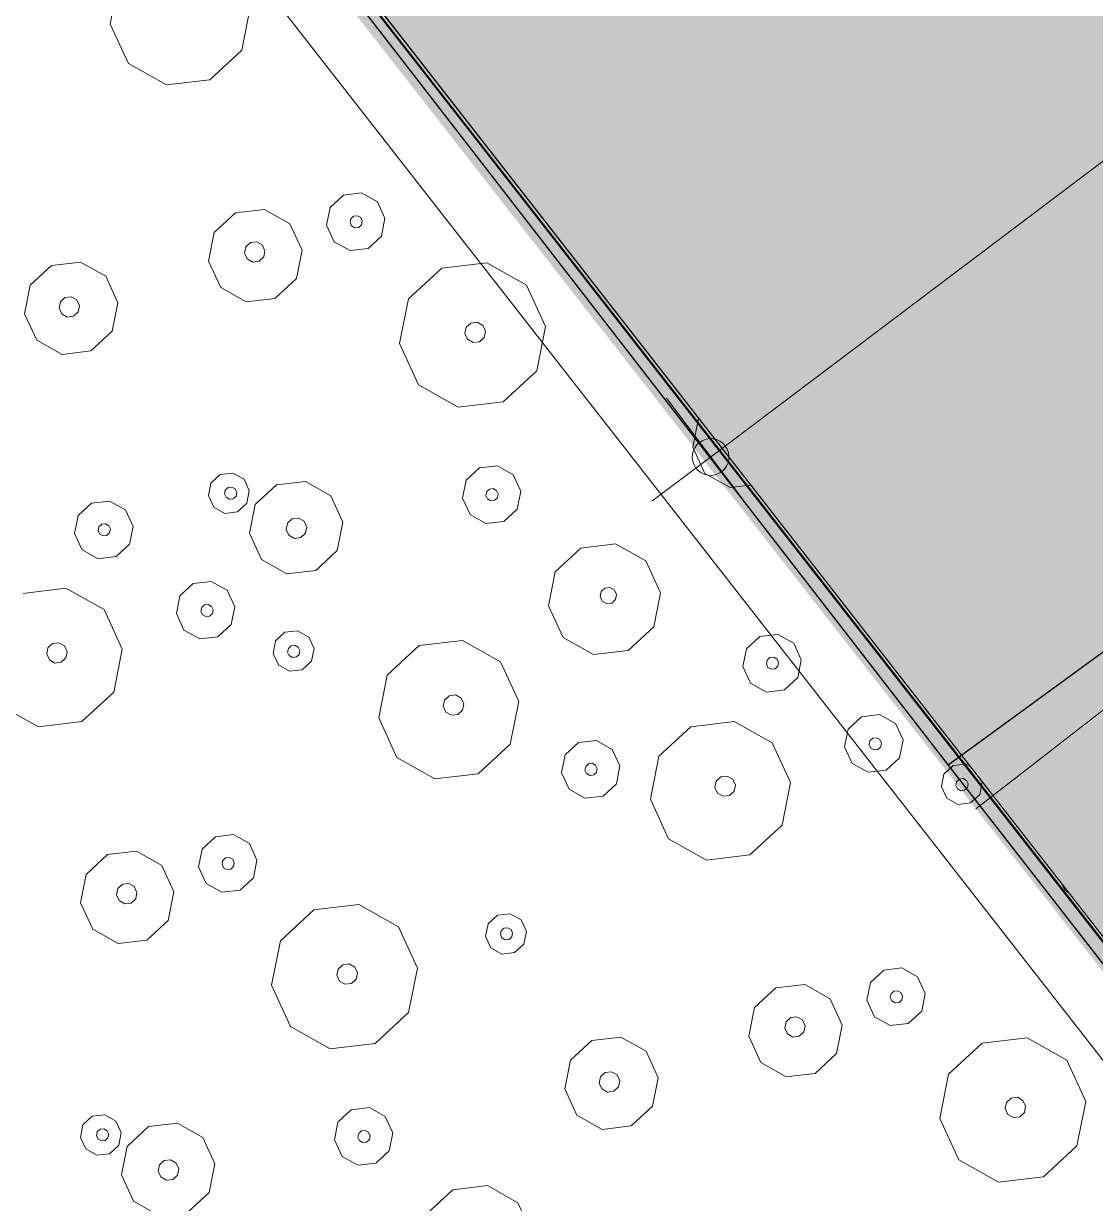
# Model space of a CAD drawing. Header units: metres. Extents: x -2858 to 512, y -1995 to 1252.
# Drawn here: x -554.909 to -551.994, y 399.476 to 402.686 of the extents above; entities that cross this region are included whole.
import ezdxf
from ezdxf.lldxf.tags import DXFTag

# ---------------------------------------------------------------- set-up
doc = ezdxf.new("R2010")
doc.units = ezdxf.units.M
for name, color, linetype in [('Calque commun', 7, 'Continuous'), ('Calque11', 7, 'Continuous'), ('Calque17', 7, 'Continuous')]:
    doc.layers.add(name, color=color, linetype=linetype)
tags = doc.linetypes.add('DASHDOT2', pattern=[0.5, 0.25, -0.125, 0, -0.125]).pattern_tags.tags
tags[10:11] = [DXFTag(74, 4), DXFTag(75, 0), DXFTag(340, '0'), DXFTag(46, 1.0), DXFTag(50, 0.0), DXFTag(44, 0.0), DXFTag(45, 0.0)]
tags[8:9] = [DXFTag(74, 4), DXFTag(75, 0), DXFTag(340, '0'), DXFTag(46, 1.0), DXFTag(50, 0.0), DXFTag(44, 0.0), DXFTag(45, 0.0)]
tags[6:7] = [DXFTag(74, 4), DXFTag(75, 0), DXFTag(340, '0'), DXFTag(46, 1.0), DXFTag(50, 0.0), DXFTag(44, 0.0), DXFTag(45, 0.0)]
tags[4:5] = [DXFTag(74, 4), DXFTag(75, 0), DXFTag(340, '0'), DXFTag(46, 1.0), DXFTag(50, 0.0), DXFTag(44, 0.0), DXFTag(45, 0.0)]
tags = doc.linetypes.add('HIDDENX2', pattern=[0.75, 0.5, -0.25]).pattern_tags.tags
tags[6:7] = [DXFTag(74, 4), DXFTag(75, 0), DXFTag(340, '0'), DXFTag(46, 1.0), DXFTag(50, 0.0), DXFTag(44, 0.0), DXFTag(45, 0.0)]
tags[4:5] = [DXFTag(74, 4), DXFTag(75, 0), DXFTag(340, '0'), DXFTag(46, 1.0), DXFTag(50, 0.0), DXFTag(44, 0.0), DXFTag(45, 0.0)]

# ---------------------------------------------------------------- blocks, each defined once
blk = doc.blocks.new('geometrebondepartleger')
at = {"layer": 'Calque commun', "color": 10, "linetype": 'DASHDOT2', "lineweight": 18, "flags": 128}
blk.add_lwpolyline([(45.2867, 98.0868), (42.9361, 93.8756), (22.4919, 69.3549), (46.896, 54.8213), (60.0219, 76.4824), (130.1549, 64.2531), (145.3143, 148.376), (109.3485, 154.881), (91.263, 130.1164), (87.3779, 124.8321), (86.3313, 123.2789), (83.8109, 118.8118), (74.9183, 102.5858), (72.6157, 98.3586), (63.0649, 85.9136), (45.1583, 97.9611)], close=True, dxfattribs=at)
at = {"layer": 'Calque11', "color": 7, "linetype": 'Continuous', "lineweight": 9}
blk.add_polyline3d([(125.0277, 35.9078, 79), (133.3383, 81.851, 79), (145.3136, 148.3761, 79)], dxfattribs=at)
at = {"layer": 'Calque17', "color": 1, "linetype": 'Continuous', "lineweight": 9}
for points in [[(125.174, 36.6886, 79), (126.5286, 44.1348, 79), (125.0378, 35.9435, 79), (126.4161, 43.4883, 79), (128.681, 56.0642, 79), (129.9759, 63.1341, 79), (132.1933, 75.6042, 79), (133.3383, 81.851, 79), (135.2222, 92.3412, 79), (136.4776, 99.3268, 79), (138.1727, 108.7115, 79), (140.4846, 121.4626, 79), (141.0933, 124.9318, 79)], [(125.3707, 36.6528, 79), (126.7254, 44.0992, 79), (125.2346, 35.9078, 79), (126.6129, 43.4526, 79), (128.8778, 56.0285, 79), (130.1727, 63.0986, 79), (132.3901, 75.5687, 79), (133.5351, 81.8153, 79), (135.4191, 92.3058, 79), (136.6745, 99.2914, 79), (138.3695, 108.676, 79), (140.6815, 121.4274, 79), (141.2903, 124.8972, 79)]]:
    blk.add_polyline3d(points, dxfattribs=at)
blk = doc.blocks.new('new134')
at = {"layer": 'Calque commun', "color": 1, "linetype": 'Continuous', "lineweight": 9}
blk.add_arc((0, 0), 0.5, 0, 359.9994, dxfattribs=at)
blk = doc.blocks.new('DimLine4597')
at = {"layer": 'Calque commun', "color": 1, "linetype": 'Continuous', "lineweight": 9}
for p, q in [((59.4039, 77.5139), (64.2231, 76.5656)), ((64.252, 76.7127), (64.1844, 76.3693)), ((64.2231, 76.5656), (64.4193, 76.5269))]:
    blk.add_line(p, q, dxfattribs=at)
at = {"layer": 'Calque commun', "color": 1, "linetype": 'Continuous', "lineweight": 9, "xscale": 0.100000008738833, "yscale": 0.100000008738833, "zscale": 0.100000008738833, "rotation": 348.8671573333787}
blk.add_blockref('new134', (64.2231, 76.5656), dxfattribs=at)
blk = doc.blocks.new('pattern')
at = {"layer": 'Calque commun', "color": 54, "linetype": 'Continuous', "lineweight": 9}
for p, q in [((64.8485, 78.4954), (64.9549, 78.5583)), ((64.9549, 78.5583), (65.078, 78.5465)), ((65.078, 78.5465), (65.1706, 78.4647)), ((64.7993, 78.382), (64.8485, 78.4954)), ((65.1706, 78.4647), (65.1975, 78.3441)), ((64.9674, 78.3821), (64.9823, 78.3909)), ((64.9823, 78.3909), (64.9995, 78.3893)), ((64.9995, 78.3893), (65.0125, 78.3779)), ((64.8262, 78.2614), (64.7993, 78.382)), ((64.9605, 78.3663), (64.9674, 78.3821)), ((64.9643, 78.3494), (64.9605, 78.3663)), ((65.0163, 78.361), (65.0094, 78.3451)), ((65.0125, 78.3779), (65.0163, 78.361)), ((64.9772, 78.3379), (64.9643, 78.3494)), ((64.9945, 78.3363), (64.9772, 78.3379)), ((65.0094, 78.3451), (64.9945, 78.3363)), ((65.1975, 78.3441), (65.1483, 78.2307)), ((64.9188, 78.1795), (64.8262, 78.2614)), ((65.1483, 78.2307), (65.0419, 78.1678)), ((65.0419, 78.1678), (64.9188, 78.1795)), ((64.4591, 78.0715), (64.4516, 78.0543)), ((64.4566, 78.0823), (64.4591, 78.0715)), ((64.9012, 77.9285), (64.9209, 77.9739)), ((64.9209, 77.9739), (64.9634, 77.999)), ((64.9634, 77.999), (65.0127, 77.9943)), ((65.0127, 77.9943), (65.0497, 77.9616)), ((65.0497, 77.9616), (65.0605, 77.9133)), ((64.9119, 77.8802), (64.9012, 77.9285)), ((64.9634, 77.9234), (64.9675, 77.9329)), ((64.9656, 77.9132), (64.9634, 77.9234)), ((64.9734, 77.9064), (64.9656, 77.9132)), ((64.9675, 77.9329), (64.9765, 77.9382)), ((64.9765, 77.9382), (64.9868, 77.9372)), ((64.9927, 77.9107), (64.9838, 77.9054)), ((64.9868, 77.9372), (64.9946, 77.9303)), ((64.9968, 77.9202), (64.9927, 77.9107)), ((64.9946, 77.9303), (64.9968, 77.9202)), ((65.0605, 77.9133), (65.0408, 77.868)), ((64.949, 77.8475), (64.9119, 77.8802)), ((64.9838, 77.9054), (64.9734, 77.9064)), ((65.1359, 77.8635), (65.204, 77.9037)), ((65.204, 77.9037), (65.2828, 77.8962)), ((65.2828, 77.8962), (65.3421, 77.8438)), ((64.9982, 77.8428), (64.949, 77.8475)), ((65.0408, 77.868), (64.9982, 77.8428)), ((65.1044, 77.7909), (65.1359, 77.8635)), ((65.3421, 77.8438), (65.3593, 77.7666)), ((65.1216, 77.7137), (65.1044, 77.7909)), ((65.1974, 77.7735), (65.2043, 77.7894)), ((65.2043, 77.7894), (65.2192, 77.7982)), ((65.2192, 77.7982), (65.2365, 77.7966)), ((65.2365, 77.7966), (65.2494, 77.7851)), ((65.2494, 77.7851), (65.2532, 77.7682)), ((65.2012, 77.7566), (65.1974, 77.7735)), ((65.2142, 77.7452), (65.2012, 77.7566)), ((65.2463, 77.7523), (65.2314, 77.7436)), ((65.2532, 77.7682), (65.2463, 77.7523)), ((65.3593, 77.7666), (65.3278, 77.694)), ((64.3888, 77.7059), (64.4185, 77.7234)), ((64.4185, 77.7234), (64.4529, 77.7201)), ((64.4529, 77.7201), (64.4789, 77.6972)), ((65.2314, 77.7436), (65.2142, 77.7452)), ((64.4184, 77.6808), (64.4274, 77.6861)), ((64.4274, 77.6861), (64.4377, 77.6851)), ((64.4377, 77.6851), (64.4455, 77.6783)), ((64.4789, 77.6972), (64.4864, 77.6635)), ((65.1809, 77.6613), (65.1216, 77.7137)), ((65.3278, 77.694), (65.2597, 77.6538)), ((64.3824, 77.6403), (64.3794, 77.6538)), ((64.4143, 77.6713), (64.4184, 77.6808)), ((64.4166, 77.6612), (64.4143, 77.6713)), ((64.4244, 77.6543), (64.4166, 77.6612)), ((64.4347, 77.6533), (64.4244, 77.6543)), ((64.4436, 77.6586), (64.4347, 77.6533)), ((64.4478, 77.6681), (64.4436, 77.6586)), ((64.4455, 77.6783), (64.4478, 77.6681)), ((64.4864, 77.6635), (64.4726, 77.6317)), ((65.2597, 77.6538), (65.1809, 77.6613)), ((64.4083, 77.6174), (64.3824, 77.6403)), ((64.4726, 77.6317), (64.4428, 77.6141)), ((65.5765, 77.5859), (65.6446, 77.6261)), ((65.6446, 77.6261), (65.7234, 77.6186)), ((65.7234, 77.6186), (65.7827, 77.5663)), ((64.4428, 77.6141), (64.4083, 77.6174)), ((65.545, 77.5133), (65.5765, 77.5859)), ((66.0844, 77.5284), (66.1221, 77.6155)), ((65.7827, 77.5663), (65.7999, 77.4891)), ((65.6523, 77.5134), (65.6672, 77.5222)), ((65.6672, 77.5222), (65.6845, 77.5205)), ((66.105, 77.4358), (66.0844, 77.5284)), ((64.4476, 77.4691), (64.4902, 77.4943)), ((64.4902, 77.4943), (64.5394, 77.4896)), ((64.5394, 77.4896), (64.5765, 77.4569)), ((65.5622, 77.4361), (65.545, 77.5133)), ((65.6454, 77.4975), (65.6523, 77.5134)), ((65.6492, 77.4806), (65.6454, 77.4975)), ((65.6845, 77.5205), (65.6974, 77.5091)), ((65.7012, 77.4922), (65.6943, 77.4763)), ((65.6974, 77.5091), (65.7012, 77.4922)), ((64.428, 77.4238), (64.4476, 77.4691)), ((65.6622, 77.4691), (65.6492, 77.4806)), ((65.6794, 77.4675), (65.6622, 77.4691)), ((65.6943, 77.4763), (65.6794, 77.4675)), ((65.7999, 77.4891), (65.7684, 77.4165)), ((64.4889, 77.4216), (64.493, 77.4311)), ((64.493, 77.4311), (64.5019, 77.4364)), ((64.5019, 77.4364), (64.5123, 77.4354)), ((64.5123, 77.4354), (64.5201, 77.4285)), ((64.5201, 77.4285), (64.5223, 77.4184)), ((64.5765, 77.4569), (64.5873, 77.4086)), ((65.6215, 77.3838), (65.5622, 77.4361)), ((66.1762, 77.373), (66.105, 77.4358)), ((64.4387, 77.3755), (64.428, 77.4238)), ((64.4911, 77.4115), (64.4889, 77.4216)), ((64.4989, 77.4046), (64.4911, 77.4115)), ((64.5093, 77.4036), (64.4989, 77.4046)), ((64.5182, 77.4089), (64.5093, 77.4036)), ((64.5223, 77.4184), (64.5182, 77.4089)), ((64.5873, 77.4086), (64.5676, 77.3632)), ((65.7684, 77.4165), (65.7003, 77.3763)), ((64.4758, 77.3428), (64.4387, 77.3755)), ((64.5676, 77.3632), (64.525, 77.3381)), ((64.738, 77.3184), (64.8402, 77.3787)), ((64.8402, 77.3787), (64.9583, 77.3674)), ((64.9583, 77.3674), (65.0473, 77.2889)), ((65.7003, 77.3763), (65.6215, 77.3838)), ((66.2707, 77.364), (66.1762, 77.373)), ((64.525, 77.3381), (64.4758, 77.3428)), ((64.6908, 77.2095), (64.738, 77.3184)), ((65.0473, 77.2889), (65.0731, 77.1731)), ((64.7166, 77.0937), (64.6908, 77.2095)), ((64.8361, 77.1953), (64.843, 77.2112)), ((64.843, 77.2112), (64.8579, 77.2199)), ((64.8579, 77.2199), (64.8751, 77.2183)), ((64.8751, 77.2183), (64.8881, 77.2068)), ((64.8881, 77.2068), (64.8919, 77.19)), ((64.8399, 77.1784), (64.8361, 77.1953)), ((64.8528, 77.1669), (64.8399, 77.1784)), ((64.885, 77.1741), (64.8701, 77.1653)), ((64.8919, 77.19), (64.885, 77.1741)), ((65.0731, 77.1731), (65.0259, 77.0642)), ((66.17, 77.1482), (66.2126, 77.1734)), ((66.2126, 77.1734), (66.2618, 77.1687)), ((66.2618, 77.1687), (66.2989, 77.136)), ((64.4696, 77.1173), (64.5121, 77.1424)), ((64.5121, 77.1424), (64.5614, 77.1377)), ((64.5614, 77.1377), (64.5984, 77.105)), ((64.8701, 77.1653), (64.8528, 77.1669)), ((66.1503, 77.1029), (66.17, 77.1482)), ((64.4499, 77.0719), (64.4696, 77.1173)), ((64.5984, 77.105), (64.6092, 77.0568)), ((66.2125, 77.0978), (66.2167, 77.1073)), ((66.2167, 77.1073), (66.2256, 77.1126)), ((66.2256, 77.1126), (66.2359, 77.1116)), ((66.2359, 77.1116), (66.2437, 77.1047)), ((66.2437, 77.1047), (66.246, 77.0946)), ((66.2989, 77.136), (66.3096, 77.0877)), ((64.5121, 77.0668), (64.5162, 77.0763)), ((64.5162, 77.0763), (64.5252, 77.0816)), ((64.5252, 77.0816), (64.5355, 77.0806)), ((64.5355, 77.0806), (64.5433, 77.0738)), ((64.5433, 77.0738), (64.5455, 77.0636)), ((64.8056, 77.0151), (64.7166, 77.0937)), ((66.1611, 77.0546), (66.1503, 77.1029)), ((66.2148, 77.0876), (66.2125, 77.0978)), ((66.2226, 77.0807), (66.2148, 77.0876)), ((66.2329, 77.0798), (66.2226, 77.0807)), ((66.2419, 77.085), (66.2329, 77.0798)), ((66.246, 77.0946), (66.2419, 77.085)), ((66.3096, 77.0877), (66.2899, 77.0423)), ((64.4607, 77.0237), (64.4499, 77.0719)), ((64.5144, 77.0567), (64.5121, 77.0668)), ((64.5221, 77.0498), (64.5144, 77.0567)), ((64.5325, 77.0488), (64.5221, 77.0498)), ((64.5414, 77.0541), (64.5325, 77.0488)), ((64.5455, 77.0636), (64.5414, 77.0541)), ((64.6092, 77.0568), (64.5895, 77.0114)), ((65.0259, 77.0642), (64.9237, 77.0039)), ((65.5055, 77.0216), (65.5193, 77.0534)), ((65.5193, 77.0534), (65.5491, 77.071)), ((65.5491, 77.071), (65.5835, 77.0677)), ((65.5835, 77.0677), (65.6095, 77.0448)), ((65.6095, 77.0448), (65.617, 77.011)), ((66.1982, 77.0219), (66.1611, 77.0546)), ((66.2899, 77.0423), (66.2474, 77.0172)), ((64.4977, 76.991), (64.4607, 77.0237)), ((64.5895, 77.0114), (64.5469, 76.9863)), ((64.9237, 77.0039), (64.8056, 77.0151)), ((65.513, 76.9879), (65.5055, 77.0216)), ((65.5433, 77.0188), (65.5474, 77.0283)), ((65.5455, 77.0087), (65.5433, 77.0188)), ((65.5533, 77.0018), (65.5455, 77.0087)), ((65.5474, 77.0283), (65.5563, 77.0336)), ((65.5563, 77.0336), (65.5667, 77.0326)), ((65.5667, 77.0326), (65.5745, 77.0257)), ((65.5767, 77.0156), (65.5726, 77.0061)), ((65.5745, 77.0257), (65.5767, 77.0156)), ((65.617, 77.011), (65.6032, 76.9793)), ((66.2474, 77.0172), (66.1982, 77.0219)), ((64.5469, 76.9863), (64.4977, 76.991)), ((65.539, 76.965), (65.513, 76.9879)), ((65.5636, 77.0008), (65.5533, 77.0018)), ((65.5726, 77.0061), (65.5636, 77.0008)), ((65.6032, 76.9793), (65.5734, 76.9617)), ((65.0139, 76.9423), (65.0565, 76.9675)), ((65.0565, 76.9675), (65.1057, 76.9628)), ((65.1057, 76.9628), (65.1427, 76.9301)), ((65.5734, 76.9617), (65.539, 76.965)), ((65.791, 76.899), (65.8974, 76.9619)), ((65.8974, 76.9619), (66.0205, 76.9502)), ((66.0205, 76.9502), (66.1131, 76.8684)), ((64.9942, 76.897), (65.0139, 76.9423)), ((65.1427, 76.9301), (65.1535, 76.8818)), ((65.005, 76.8487), (64.9942, 76.897)), ((65.0564, 76.8918), (65.0605, 76.9014)), ((65.0587, 76.8817), (65.0564, 76.8918)), ((65.0665, 76.8748), (65.0587, 76.8817)), ((65.0605, 76.9014), (65.0695, 76.9066)), ((65.0695, 76.9066), (65.0798, 76.9057)), ((65.0798, 76.9057), (65.0876, 76.8988)), ((65.0899, 76.8887), (65.0857, 76.8791)), ((65.0876, 76.8988), (65.0899, 76.8887)), ((65.1535, 76.8818), (65.1338, 76.8364)), ((65.7418, 76.7856), (65.791, 76.899)), ((66.5556, 76.8436), (66.6237, 76.8838)), ((66.6237, 76.8838), (66.7025, 76.8763)), ((65.042, 76.816), (65.005, 76.8487)), ((65.0768, 76.8739), (65.0665, 76.8748)), ((65.0857, 76.8791), (65.0768, 76.8739)), ((66.1131, 76.8684), (66.14, 76.7477)), ((65.0913, 76.8113), (65.042, 76.816)), ((65.1338, 76.8364), (65.0913, 76.8113)), ((66.5241, 76.771), (66.5556, 76.8436)), ((66.7618, 76.824), (66.779, 76.7468)), ((65.7687, 76.665), (65.7418, 76.7856)), ((65.903, 76.7699), (65.9099, 76.7858)), ((65.9099, 76.7858), (65.9248, 76.7946)), ((65.9248, 76.7946), (65.942, 76.7929)), ((65.942, 76.7929), (65.955, 76.7815)), ((66.6312, 76.7792), (66.6461, 76.788)), ((66.6461, 76.788), (66.6634, 76.7864)), ((66.6634, 76.7864), (66.6763, 76.7749)), ((64.589, 76.7103), (64.6707, 76.7586)), ((64.6707, 76.7586), (64.7652, 76.7496)), ((65.9068, 76.753), (65.903, 76.7699)), ((65.9197, 76.7416), (65.9068, 76.753)), ((65.9588, 76.7646), (65.9519, 76.7487)), ((65.955, 76.7815), (65.9588, 76.7646)), ((66.5413, 76.6938), (66.5241, 76.771)), ((66.6244, 76.7634), (66.6312, 76.7792)), ((66.6281, 76.7465), (66.6244, 76.7634)), ((66.6801, 76.758), (66.6732, 76.7422)), ((66.6763, 76.7749), (66.6801, 76.758)), ((64.7652, 76.7496), (64.8364, 76.6868)), ((65.937, 76.7399), (65.9197, 76.7416)), ((65.9519, 76.7487), (65.937, 76.7399)), ((66.14, 76.7477), (66.0908, 76.6343)), ((66.6411, 76.735), (66.6281, 76.7465)), ((66.6583, 76.7334), (66.6411, 76.735)), ((66.6732, 76.7422), (66.6583, 76.7334)), ((66.779, 76.7468), (66.7475, 76.6742)), ((64.2071, 76.6985), (64.2495, 76.6611)), ((64.5512, 76.6232), (64.589, 76.7103)), ((66.6006, 76.6415), (66.5413, 76.6938)), ((64.2495, 76.6611), (64.2667, 76.5839)), ((64.8364, 76.6868), (64.857, 76.5941)), ((65.0665, 76.6204), (65.1687, 76.6807)), ((65.1687, 76.6807), (65.2868, 76.6695)), ((65.2868, 76.6695), (65.3757, 76.5909)), ((65.8613, 76.5832), (65.7687, 76.665)), ((66.7475, 76.6742), (66.6794, 76.634)), ((64.5718, 76.5306), (64.5512, 76.6232)), ((64.6674, 76.6119), (64.6729, 76.6246)), ((64.6729, 76.6246), (64.6848, 76.6316)), ((64.6848, 76.6316), (64.6986, 76.6303)), ((64.6986, 76.6303), (64.709, 76.6211)), ((66.0908, 76.6343), (65.9844, 76.5715)), ((66.6794, 76.634), (66.6006, 76.6415)), ((64.6704, 76.5984), (64.6674, 76.6119)), ((64.6808, 76.5892), (64.6704, 76.5984)), ((64.7065, 76.5949), (64.6946, 76.5879)), ((64.712, 76.6076), (64.7065, 76.5949)), ((64.709, 76.6211), (64.712, 76.6076)), ((64.857, 76.5941), (64.8192, 76.507)), ((65.0193, 76.5115), (65.0665, 76.6204)), ((65.3757, 76.5909), (65.4016, 76.4751)), ((66.6482, 76.5654), (66.6619, 76.5971)), ((66.6619, 76.5971), (66.6917, 76.6147)), ((66.6917, 76.6147), (66.7262, 76.6115)), ((66.7262, 76.6115), (66.7521, 76.5885)), ((64.2667, 76.5839), (64.2352, 76.5113)), ((64.6946, 76.5879), (64.6808, 76.5892)), ((65.9844, 76.5715), (65.8613, 76.5832)), ((66.6557, 76.5316), (66.6482, 76.5654)), ((66.6838, 76.565), (66.6879, 76.5745)), ((66.6861, 76.5549), (66.6838, 76.565)), ((66.6879, 76.5745), (66.6969, 76.5798)), ((66.6969, 76.5798), (66.7072, 76.5788)), ((66.7072, 76.5788), (66.715, 76.572)), ((66.7173, 76.5618), (66.7131, 76.5523)), ((66.715, 76.572), (66.7173, 76.5618)), ((66.7521, 76.5885), (66.7597, 76.5548)), ((64.643, 76.4678), (64.5718, 76.5306)), ((66.6816, 76.5087), (66.6557, 76.5316)), ((66.6938, 76.548), (66.6861, 76.5549)), ((66.7042, 76.547), (66.6938, 76.548)), ((66.7131, 76.5523), (66.7042, 76.547)), ((66.7597, 76.5548), (66.7459, 76.523)), ((64.2352, 76.5113), (64.1671, 76.4711)), ((64.8192, 76.507), (64.7375, 76.4588)), ((65.0451, 76.3957), (65.0193, 76.5115)), ((65.1646, 76.4973), (65.1714, 76.5132)), ((65.1683, 76.4804), (65.1646, 76.4973)), ((65.1714, 76.5132), (65.1863, 76.522)), ((65.1863, 76.522), (65.2036, 76.5204)), ((65.2036, 76.5204), (65.2166, 76.5089)), ((65.2166, 76.5089), (65.2203, 76.492)), ((66.7161, 76.5054), (66.6816, 76.5087)), ((66.7459, 76.523), (66.7161, 76.5054)), ((64.1671, 76.4711), (64.1662, 76.4712)), ((64.7375, 76.4588), (64.643, 76.4678)), ((65.1813, 76.469), (65.1683, 76.4804)), ((65.1985, 76.4673), (65.1813, 76.469)), ((65.2134, 76.4761), (65.1985, 76.4673)), ((65.2203, 76.492), (65.2134, 76.4761)), ((65.4016, 76.4751), (65.3543, 76.3663)), ((65.8634, 76.3775), (65.9059, 76.4026)), ((65.9059, 76.4026), (65.9552, 76.3979)), ((65.134, 76.3172), (65.0451, 76.3957)), ((65.3543, 76.3663), (65.2522, 76.3059)), ((65.8437, 76.3321), (65.8634, 76.3775)), ((65.9552, 76.3979), (65.9922, 76.3652)), ((65.9059, 76.327), (65.91, 76.3365)), ((65.91, 76.3365), (65.919, 76.3418)), ((65.919, 76.3418), (65.9293, 76.3408)), ((65.9293, 76.3408), (65.9371, 76.334)), ((65.9371, 76.334), (65.9393, 76.3238)), ((65.9922, 76.3652), (66.003, 76.317)), ((65.2522, 76.3059), (65.134, 76.3172)), ((65.8544, 76.2839), (65.8437, 76.3321)), ((65.9081, 76.3169), (65.9059, 76.327)), ((65.9159, 76.31), (65.9081, 76.3169)), ((65.9263, 76.309), (65.9159, 76.31)), ((65.9352, 76.3143), (65.9263, 76.309)), ((65.9393, 76.3238), (65.9352, 76.3143)), ((66.003, 76.317), (65.9833, 76.2716)), ((66.0784, 76.2671), (66.1465, 76.3073)), ((66.1465, 76.3073), (66.2253, 76.2998)), ((65.8915, 76.2511), (65.8544, 76.2839)), ((65.9833, 76.2716), (65.9407, 76.2465)), ((66.2253, 76.2998), (66.2846, 76.2475)), ((64.6172, 76.1977), (64.6368, 76.243)), ((64.6368, 76.243), (64.6794, 76.2682)), ((64.6794, 76.2682), (64.7286, 76.2635)), ((64.7286, 76.2635), (64.7657, 76.2308)), ((65.9407, 76.2465), (65.8915, 76.2511)), ((66.0469, 76.1945), (66.0784, 76.2671)), ((66.2846, 76.2475), (66.3018, 76.1703)), ((64.6835, 76.2021), (64.6924, 76.2074)), ((64.6924, 76.2074), (64.7028, 76.2064)), ((64.7028, 76.2064), (64.7105, 76.1995)), ((64.7657, 76.2308), (64.7764, 76.1825)), ((64.6279, 76.1494), (64.6172, 76.1977)), ((64.6794, 76.1926), (64.6835, 76.2021)), ((64.6816, 76.1824), (64.6794, 76.1926)), ((64.6894, 76.1756), (64.6816, 76.1824)), ((64.6997, 76.1746), (64.6894, 76.1756)), ((64.7087, 76.1798), (64.6997, 76.1746)), ((64.7128, 76.1894), (64.7087, 76.1798)), ((64.7105, 76.1995), (64.7128, 76.1894)), ((64.7764, 76.1825), (64.7568, 76.1371)), ((66.0641, 76.1173), (66.0469, 76.1945)), ((66.1399, 76.1772), (66.1468, 76.1931)), ((66.1437, 76.1603), (66.1399, 76.1772)), ((66.1468, 76.1931), (66.1617, 76.2019)), ((66.1617, 76.2019), (66.179, 76.2002)), ((66.179, 76.2002), (66.1919, 76.1888)), ((66.1919, 76.1888), (66.1957, 76.1719)), ((64.665, 76.1167), (64.6279, 76.1494)), ((66.1567, 76.1488), (66.1437, 76.1603)), ((66.1739, 76.1472), (66.1567, 76.1488)), ((66.1888, 76.156), (66.1739, 76.1472)), ((66.1957, 76.1719), (66.1888, 76.156)), ((66.3018, 76.1703), (66.2703, 76.0977)), ((64.7142, 76.112), (64.665, 76.1167)), ((64.7568, 76.1371), (64.7142, 76.112)), ((65.3174, 76.0777), (65.3311, 76.1095)), ((65.3311, 76.1095), (65.361, 76.1271)), ((65.361, 76.1271), (65.3954, 76.1238)), ((65.3954, 76.1238), (65.4213, 76.1009)), ((66.1235, 76.065), (66.0641, 76.1173)), ((65.3249, 76.0439), (65.3174, 76.0777)), ((65.3568, 76.075), (65.361, 76.0845)), ((65.361, 76.0845), (65.3699, 76.0898)), ((65.3699, 76.0898), (65.3802, 76.0888)), ((65.3802, 76.0888), (65.388, 76.0819)), ((65.388, 76.0819), (65.3903, 76.0718)), ((65.4213, 76.1009), (65.4289, 76.0671)), ((66.2703, 76.0977), (66.2022, 76.0575)), ((64.2578, 75.9939), (64.3642, 76.0567)), ((64.3642, 76.0567), (64.4873, 76.045)), ((64.4873, 76.045), (64.5799, 75.9632)), ((65.3591, 76.0648), (65.3568, 76.075)), ((65.3669, 76.058), (65.3591, 76.0648)), ((65.3772, 76.057), (65.3669, 76.058)), ((65.3861, 76.0622), (65.3772, 76.057)), ((65.3903, 76.0718), (65.3861, 76.0622)), ((65.4289, 76.0671), (65.4151, 76.0353)), ((66.2022, 76.0575), (66.1235, 76.065)), ((65.3508, 76.021), (65.3249, 76.0439)), ((65.3853, 76.0177), (65.3508, 76.021)), ((65.4151, 76.0353), (65.3853, 76.0177)), ((64.2086, 75.8805), (64.2578, 75.9939)), ((64.5799, 75.9632), (64.6068, 75.8425)), ((65.0224, 75.9384), (65.0905, 75.9786)), ((65.0905, 75.9786), (65.1693, 75.9711)), ((65.1693, 75.9711), (65.2286, 75.9188)), ((64.991, 75.8658), (65.0224, 75.9384)), ((65.2286, 75.9188), (65.2458, 75.8416)), ((64.3767, 75.8806), (64.3916, 75.8894)), ((64.3916, 75.8894), (64.4089, 75.8877)), ((64.4089, 75.8877), (64.4218, 75.8763)), ((65.3901, 75.8728), (65.4327, 75.8979)), ((65.4327, 75.8979), (65.4819, 75.8932)), ((65.4819, 75.8932), (65.519, 75.8605)), ((64.2355, 75.7598), (64.2086, 75.8805)), ((64.3698, 75.8647), (64.3767, 75.8806)), ((64.3736, 75.8478), (64.3698, 75.8647)), ((64.4256, 75.8594), (64.4187, 75.8435)), ((64.4218, 75.8763), (64.4256, 75.8594)), ((65.0082, 75.7886), (64.991, 75.8658)), ((65.0912, 75.8582), (65.0981, 75.874)), ((65.0949, 75.8413), (65.0912, 75.8582)), ((65.0981, 75.874), (65.113, 75.8828)), ((65.113, 75.8828), (65.1302, 75.8812)), ((65.1302, 75.8812), (65.1432, 75.8697)), ((65.1469, 75.8528), (65.14, 75.837)), ((65.1432, 75.8697), (65.1469, 75.8528)), ((65.3705, 75.8274), (65.3901, 75.8728)), ((65.519, 75.8605), (65.5298, 75.8122)), ((64.3866, 75.8364), (64.3736, 75.8478)), ((64.4038, 75.8347), (64.3866, 75.8364)), ((64.4187, 75.8435), (64.4038, 75.8347)), ((64.6068, 75.8425), (64.5576, 75.7291)), ((65.1079, 75.8298), (65.0949, 75.8413)), ((65.1251, 75.8282), (65.1079, 75.8298)), ((65.14, 75.837), (65.1251, 75.8282)), ((65.2458, 75.8416), (65.2143, 75.769)), ((65.3812, 75.7792), (65.3705, 75.8274)), ((65.4314, 75.8252), (65.4355, 75.8348)), ((65.4336, 75.8151), (65.4314, 75.8252)), ((65.4355, 75.8348), (65.4445, 75.84)), ((65.4445, 75.84), (65.4548, 75.839)), ((65.4548, 75.839), (65.4626, 75.8322)), ((65.4648, 75.822), (65.4607, 75.8125)), ((65.4626, 75.8322), (65.4648, 75.822)), ((65.0675, 75.7363), (65.0082, 75.7886)), ((65.4414, 75.8082), (65.4336, 75.8151)), ((65.4518, 75.8072), (65.4414, 75.8082)), ((65.4607, 75.8125), (65.4518, 75.8072)), ((65.5298, 75.8122), (65.5101, 75.7669)), ((64.3282, 75.678), (64.2355, 75.7598)), ((65.2143, 75.769), (65.1462, 75.7288)), ((65.4183, 75.7464), (65.3812, 75.7792)), ((65.5101, 75.7669), (65.4675, 75.7417)), ((65.6805, 75.722), (65.7827, 75.7823)), ((65.7827, 75.7823), (65.9008, 75.7711)), ((65.9008, 75.7711), (65.9898, 75.6925)), ((64.5576, 75.7291), (64.4512, 75.6663)), ((65.1462, 75.7288), (65.0675, 75.7363)), ((65.4675, 75.7417), (65.4183, 75.7464)), ((65.115, 75.6602), (65.1287, 75.6919)), ((65.1287, 75.6919), (65.1586, 75.7095)), ((65.1586, 75.7095), (65.193, 75.7063)), ((65.193, 75.7063), (65.2189, 75.6834)), ((65.6333, 75.6131), (65.6805, 75.722)), ((65.9898, 75.6925), (66.0156, 75.5767)), ((64.4512, 75.6663), (64.3282, 75.678)), ((65.1225, 75.6264), (65.115, 75.6602)), ((65.1506, 75.6598), (65.1548, 75.6693)), ((65.1529, 75.6497), (65.1506, 75.6598)), ((65.1548, 75.6693), (65.1637, 75.6746)), ((65.1637, 75.6746), (65.174, 75.6736)), ((65.174, 75.6736), (65.1818, 75.6668)), ((65.1818, 75.6668), (65.1841, 75.6566)), ((65.2189, 75.6834), (65.2265, 75.6496)), ((65.1607, 75.6428), (65.1529, 75.6497)), ((65.171, 75.6418), (65.1607, 75.6428)), ((65.1799, 75.6471), (65.171, 75.6418)), ((65.1841, 75.6566), (65.1799, 75.6471)), ((65.2265, 75.6496), (65.2127, 75.6178)), ((65.1484, 75.6035), (65.1225, 75.6264)), ((65.1829, 75.6002), (65.1484, 75.6035)), ((65.2127, 75.6178), (65.1829, 75.6002)), ((65.6591, 75.4973), (65.6333, 75.6131)), ((65.7786, 75.5989), (65.7855, 75.6148)), ((65.7824, 75.582), (65.7786, 75.5989)), ((65.7855, 75.6148), (65.8004, 75.6236)), ((65.8004, 75.6236), (65.8176, 75.6219)), ((65.8176, 75.6219), (65.8306, 75.6105)), ((65.8306, 75.6105), (65.8344, 75.5936)), ((65.7953, 75.5706), (65.7824, 75.582)), ((65.8126, 75.5689), (65.7953, 75.5706)), ((65.8275, 75.5777), (65.8126, 75.5689)), ((65.8344, 75.5936), (65.8275, 75.5777)), ((65.4121, 75.5209), (65.4546, 75.5461)), ((65.4546, 75.5461), (65.5039, 75.5414)), ((65.5039, 75.5414), (65.5409, 75.5087)), ((65.3924, 75.4756), (65.4121, 75.5209)), ((65.5409, 75.5087), (65.5517, 75.4604)), ((64.3105, 75.4269), (64.3302, 75.4723)), ((64.3302, 75.4723), (64.3728, 75.4974)), ((64.3728, 75.4974), (64.422, 75.4927)), ((64.422, 75.4927), (64.459, 75.46)), ((65.4032, 75.4273), (65.3924, 75.4756)), ((65.4546, 75.4705), (65.4587, 75.48)), ((65.4569, 75.4603), (65.4546, 75.4705)), ((65.4587, 75.48), (65.4677, 75.4853)), ((65.4677, 75.4853), (65.478, 75.4843)), ((65.478, 75.4843), (65.4858, 75.4774)), ((65.488, 75.4673), (65.4839, 75.4577)), ((65.4858, 75.4774), (65.488, 75.4673)), ((65.7481, 75.4188), (65.6591, 75.4973)), ((64.3768, 75.4313), (64.3858, 75.4366)), ((64.3858, 75.4366), (64.3961, 75.4356)), ((64.3961, 75.4356), (64.4039, 75.4288)), ((64.459, 75.46), (64.4698, 75.4118)), ((65.4646, 75.4535), (65.4569, 75.4603)), ((65.475, 75.4525), (65.4646, 75.4535)), ((65.4839, 75.4577), (65.475, 75.4525)), ((65.5517, 75.4604), (65.532, 75.415)), ((64.3213, 75.3787), (64.3105, 75.4269)), ((64.3727, 75.4218), (64.3768, 75.4313)), ((64.375, 75.4117), (64.3727, 75.4218)), ((64.3828, 75.4048), (64.375, 75.4117)), ((64.3931, 75.4038), (64.3828, 75.4048)), ((64.402, 75.4091), (64.3931, 75.4038)), ((64.4062, 75.4186), (64.402, 75.4091)), ((64.4039, 75.4288), (64.4062, 75.4186)), ((64.4698, 75.4118), (64.4501, 75.3664)), ((65.4402, 75.3946), (65.4032, 75.4273)), ((65.532, 75.415), (65.4894, 75.3899)), ((64.3583, 75.3459), (64.3213, 75.3787)), ((64.5452, 75.3619), (64.6134, 75.4022)), ((64.6134, 75.4022), (64.6921, 75.3946)), ((64.6921, 75.3946), (64.7514, 75.3423)), ((65.4894, 75.3899), (65.4402, 75.3946)), ((64.4076, 75.3413), (64.3583, 75.3459)), ((64.4501, 75.3664), (64.4076, 75.3413)), ((64.5138, 75.2894), (64.5452, 75.3619)), ((64.7514, 75.3423), (64.7686, 75.2651)), ((64.531, 75.2121), (64.5138, 75.2894)), ((64.6068, 75.272), (64.6136, 75.2879)), ((64.6136, 75.2879), (64.6285, 75.2967)), ((64.6285, 75.2967), (64.6458, 75.295)), ((64.6458, 75.295), (64.6588, 75.2836)), ((64.6588, 75.2836), (64.6625, 75.2667)), ((64.6105, 75.2551), (64.6068, 75.272)), ((64.6235, 75.2436), (64.6105, 75.2551)), ((64.6407, 75.242), (64.6235, 75.2436)), ((64.6556, 75.2508), (64.6407, 75.242)), ((64.6625, 75.2667), (64.6556, 75.2508)), ((64.7686, 75.2651), (64.7371, 75.1925)), ((64.5903, 75.1598), (64.531, 75.2121)), ((64.7371, 75.1925), (64.669, 75.1523)), ((64.669, 75.1523), (64.5903, 75.1598)), ((64.9858, 75.0844), (65.0539, 75.1246)), ((65.0539, 75.1246), (65.1327, 75.1171)), ((65.1327, 75.1171), (65.192, 75.0647)), ((64.9543, 75.0118), (64.9858, 75.0844)), ((65.192, 75.0647), (65.2092, 74.9875)), ((65.0617, 75.0118), (65.0766, 75.0206)), ((65.0766, 75.0206), (65.0938, 75.019)), ((65.0938, 75.019), (65.1068, 75.0075)), ((64.9715, 74.9346), (64.9543, 75.0118)), ((65.0548, 74.9959), (65.0617, 75.0118)), ((65.0585, 74.979), (65.0548, 74.9959)), ((65.1105, 74.9906), (65.1036, 74.9747)), ((65.1068, 75.0075), (65.1105, 74.9906)), ((65.2092, 74.9875), (65.1777, 74.9149)), ((65.0715, 74.9676), (65.0585, 74.979)), ((65.0887, 74.966), (65.0715, 74.9676)), ((65.1036, 74.9747), (65.0887, 74.966)), ((65.0308, 74.8822), (64.9715, 74.9346)), ((65.1777, 74.9149), (65.1096, 74.8747)), ((64.1474, 74.8168), (64.2495, 74.8771)), ((64.2495, 74.8771), (64.3677, 74.8659)), ((64.3677, 74.8659), (64.4566, 74.7873)), ((65.1096, 74.8747), (65.0308, 74.8822)), ((64.4566, 74.7873), (64.4824, 74.6715)), ((64.4824, 74.6715), (64.4352, 74.5626)), ((64.4352, 74.5626), (64.333, 74.5023))]:
    blk.add_line(p, q, dxfattribs=at)
at = {"layer": 'Calque commun', "color": 7, "linetype": 'Continuous', "lineweight": 9}
mesh = blk.add_polyface(dxfattribs=at)
corners = [(70.8497, 113.5412), (53.8349, 19.1692), (74.7282, 106.3237), (76.0435, 113.5984), (74.769, 106.1763), (58.8077, 18.2701), (114.1703, 105.207), (114.1703, 98.5387)]
mesh.append_faces([[corners[k] for k in face] for face in [(3, 4, 6)]], dxfattribs={"vtx0": -1, "vtx1": -1, "color": 7})
mesh.append_faces([[corners[k] for k in face] for face in [(3, 2, 4)]], dxfattribs={"vtx0": -1, "vtx2": -1, "color": 7})
mesh.append_faces([[corners[k] for k in face] for face in [(5, 2, 1)]], dxfattribs={"vtx1": -1, "color": 7})
mesh.append_faces([[corners[k] for k in face] for face in [(0, 1, 2), (3, 0, 2)]], dxfattribs={"vtx1": -1, "vtx2": -1, "color": 7})
mesh.append_faces([[corners[k] for k in face] for face in [(4, 7, 6)]], dxfattribs={"vtx2": -1, "color": 7})

msp = doc.modelspace()

# ---------------------------------------------------------------- hatches: boundary and pattern name
at = {"layer": 'Calque commun', "linetype": 'Continuous', "lineweight": 9}
for points in [[(-558.5624, 408.5461), (-551.8916, 413.7323), (-551.6318, 413.3988), (-551.1402, 412.7677), (-550.6485, 412.1366), (-550.1568, 411.5055), (-549.6652, 410.8743), (-549.6637, 410.8755), (-552.6373, 408.5716), (-548.6413, 403.3854), (-552.3184, 400.5496)], [(-531.0065, 373.1997), (-529.3614, 374.4526), (-530.3209, 375.7191), (-529.565, 376.269), (-535.2292, 383.8021), (-530.0175, 387.8811), (-528.8885, 386.3671), (-522.8363, 390.9321), (-526.7274, 395.9363), (-538.1145, 387.085), (-538.2318, 387.2151), (-534.7643, 389.9523), (-536.5669, 392.3063), (-540.0713, 389.5888), (-545.8649, 397.0645), (-540.6483, 401.162), (-544.6174, 406.4343), (-552.3184, 400.5496)]]:
    msp.add_hatch(color=61, dxfattribs=at).paths.add_polyline_path(points)

# ---------------------------------------------------------------- linework, layer by layer
at = {"layer": 'Calque commun', "color": 160, "linetype": 'ByBlock', "lineweight": -2}
for p, q in [((-567.7372, 420.4894), (-552.3943, 400.6679)), ((-548.6917, 403.3739), (-552.3943, 400.6679)), ((-552.3943, 400.6679), (-540.6138, 385.5482))]:
    msp.add_line(p, q, dxfattribs=at)
at = {"layer": 'Calque commun', "color": 20, "linetype": 'Continuous', "lineweight": 9}
msp.add_line((-547.9732, 403.9261), (-552.3184, 400.5496), dxfattribs=at)
at = {"layer": 'Calque commun', "color": 3, "linetype": 'HIDDENX2', "lineweight": 18, "extrusion": (0, 0, -1)}
msp.add_arc((494.5277, 544.1418), 162.6468, 258.823451, 321.396966, dxfattribs=at)
msp.add_arc((494.5277, 544.1418), 162.6468, 258.823451, 321.396966, dxfattribs=at)
msp.add_arc((494.5277, 544.1418), 162.6468, 258.823451, 321.396966, dxfattribs=at)

# ---------------------------------------------------------------- block references
at = {"layer": 'Calque commun', "color": 0, "linetype": 'ByBlock', "lineweight": -2, "rotation": 228.1617603435354}
for name, p in [('geometrebondepartleger', (-528.8356, 560.3039)), ('pattern', (-567.2453, 500.4263))]:
    msp.add_blockref(name, p, dxfattribs=at)
at = {"layer": 'Calque commun', "color": 1, "linetype": 'Continuous', "lineweight": 9, "rotation": 228.1617603435354}
msp.add_blockref('DimLine4597', (-567.2453, 500.4263), dxfattribs=at)

doc.saveas('drawing.dxf')
